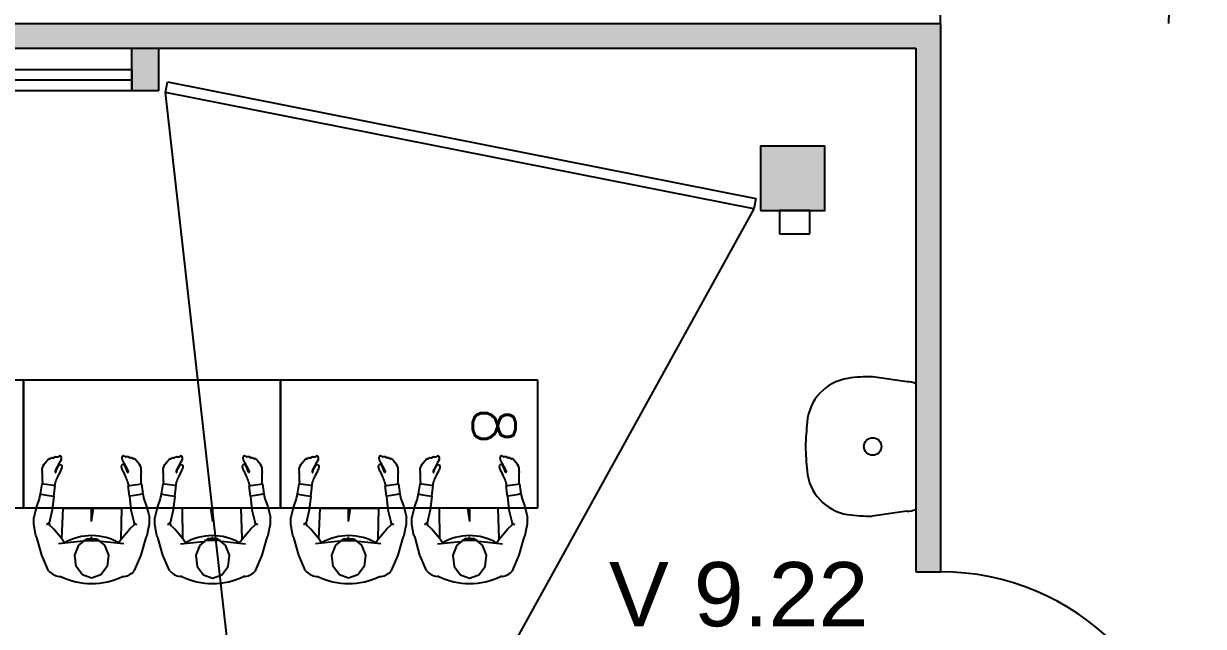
# Model space of a CAD drawing. Header units: metres. Extents: x -1 to 148, y 0 to 108.
# Drawn here: x 38.56 to 44.06, y 98.8 to 101.62 of the extents above; entities that cross this region are included whole.
import ezdxf

# ---------------------------------------------------------------- set-up
doc = ezdxf.new("R2010")
doc.units = ezdxf.units.M
doc.header["$MEASUREMENT"] = 0
doc.header["$PDSIZE"] = -2
doc.linetypes.add('ACAD_ISO03W100', pattern=[30, 12, -18])
doc.layers.get('0').update_dxf_attribs({"linetype": 'CONTINUOUS'})
doc.layers.get('DEFPOINTS').update_dxf_attribs({"linetype": 'CONTINUOUS'})
for name, color, linetype in [('AUSSENWAND_STUETZE', 7, 'CONTINUOUS'), ('AUSSENWAND_STUETZE_FILLING', 7, 'CONTINUOUS'), ('BEMASZUNG', 8, 'CONTINUOUS'), ('INNENWAND', 7, 'CONTINUOUS'), ('INNENWAND_FILLING', 7, 'CONTINUOUS'), ('MOEBEL', 6, 'CONTINUOUS'), ('RAUMSTEMPEL', 7, 'CONTINUOUS'), ('TUEREN', 4, 'CONTINUOUS'), ('ZUFAHRTEN_WEGE', 8, 'CONTINUOUS')]:
    doc.layers.add(name, color=color, linetype=linetype)
doc.styles.add('ARIAL', font='arial.ttf')
doc.styles.get("Standard").update_dxf_attribs({"font": 'romans.shx', "width": 0.7})
doc.dimstyles.new('Meter_Bem', dxfattribs={"dimtxt": 0.35, "dimasz": 0.015, "dimexe": 0, "dimexo": 0.1, "dimgap": 0.05, "dimtad": 1, "dimzin": 0, "dimdsep": 46, "dimtxsty": 'ARIAL', "dimblk1": 'mass1', "dimblk2": 'mass2', "dimsah": 1, "dimcen": 0.125, "dimse1": 1, "dimse2": 1, "dimclrd": 256, "dimclre": 1, "dimclrt": 256, "dimazin": 0, "dimtp": 102033525.0, "dimtm": 1, "dimtfac": 1, "dimtix": 1, "dimtmove": 2, "dimatfit": 3, "dimldrblk": 'mass2', "dimfxl": 1, "dimtolj": 1, "dimtzin": 0, "dimlwd": -1, "dimarcsym": 0})

# ---------------------------------------------------------------- blocks, each defined once
blk = doc.blocks.new('Tuer')
at = {"layer": 'TUEREN'}
blk.add_line((0, 0), (0, 0.82), dxfattribs=at)
blk.add_arc((0, 0), 0.82, 90, 180, dxfattribs=at)
blk = doc.blocks.new('Raumstempel')
at = {"color": 0, "linetype": 'ByBlock', "style": 'ARIAL'}
for tag, p in [('HOERSAALNUMMER', (0, 1.0286)), ('ANZAHL PLAETZE', (0, 0.5143)), ('RAUMNUMMER', (0, 0)), ('FLÄCHE', (0, -0.5143)), ('INSTITUTSNUMMER1', (0, -1.0286)), ('INSTITUTSNUMMER2', (0, -1.5429))]:
    blk.add_attdef(tag, p, '', height=0.3, dxfattribs=at)
blk = doc.blocks.new('mass1')
for p, q in [((0, 25.5), (0, -12.75)), ((-5, -5), (5, 5)), ((-5, 0), (5, 0))]:
    blk.add_line(p, q)
blk = doc.blocks.new('mass2')
for p, q in [((0, -25.5), (0, 12.75)), ((5, 5), (-5, -5)), ((5, 0), (-5, 0))]:
    blk.add_line(p, q)
blk = doc.blocks.new('*D29')
at = {"layer": 'BEMASZUNG', "transparency": 16777216}
blk.add_line((0.9549, 107.2546), (147.9128, 107.2546), dxfattribs=at)
at = {"layer": 'DEFPOINTS', "color": 0, "transparency": 16777216}
for p in [(147.9278, 107.2546), (147.9278, 78.5665), (0.9399, 71.0455)]:
    blk.add_point(p, dxfattribs=at)
at = {"layer": 'BEMASZUNG', "transparency": 16777216, "xscale": 0.015, "yscale": 0.015, "zscale": 0.015, "rotation": 180}
blk.add_blockref('mass1', (0.9399, 107.2546), dxfattribs=at)
at = {"layer": 'BEMASZUNG', "transparency": 16777216, "xscale": 0.015, "yscale": 0.015, "zscale": 0.015}
blk.add_blockref('mass2', (147.9278, 107.2546), dxfattribs=at)
at = {"layer": 'BEMASZUNG', "transparency": 16777216, "insert": (74.4339, 107.4833), "char_height": 0.35, "attachment_point": 5, "style": 'ARIAL'}
blk.add_mtext('\\A1;146.99', dxfattribs=at)

msp = doc.modelspace()

# ---------------------------------------------------------------- hatches: boundary and pattern name
at = {"layer": 'AUSSENWAND_STUETZE_FILLING'}
msp.add_hatch(color=256, dxfattribs=at).paths.add_polyline_path([(42.296, 100.7446), (42.296, 101.0446), (41.996, 101.0446), (41.996, 100.7446)])
at = {"layer": 'INNENWAND_FILLING'}
msp.add_hatch(color=256, dxfattribs=at).paths.add_polyline_path([(35.7153, 101.6169), (35.7153, 101.5019), (42.7209, 101.5019), (42.7209, 99.0564), (42.8359, 99.056), (42.8359, 101.6169)])
at = {"layer": 'MOEBEL', "ltscale": 0.2}
h = msp.add_hatch(color=256, dxfattribs=at)
h.dxf.hatch_style = 1
h.paths.add_polyline_path([(39.0604, 101.3022), (39.1854, 101.3022), (39.1854, 101.5022), (39.0604, 101.5022)])

# ---------------------------------------------------------------- linework, layer by layer
at = {"linetype": 'Continuous'}
for p, q in [((42.6801, 99.9429), (42.5186, 99.9665)), ((42.7212, 99.9348), (42.7205, 99.3472)), ((42.6794, 99.3393), (42.5178, 99.3166))]:
    msp.add_line(p, q, dxfattribs=at)
msp.add_circle((42.5196, 99.6415), 0.0409, dxfattribs=at)
for centre, radius, start, end in [((42.4383, 99.7366), 0.2255, 98.9245, 175.1604), ((42.4982, 99.3537), 0.6131, 88.0899, 98.8711), ((42.6847, 99.8579), 0.0852, 64.5821, 93.0717), ((46.2386, 99.4147), 4.0394, 175.159, 176.7761), ((46.0214, 99.8461), 3.8214, 183.0637, 184.7772), ((42.4381, 99.5465), 0.2255, 184.7541, 260.9891), ((42.4989, 99.9294), 0.6131, 260.989, 271.7703), ((42.6842, 99.4243), 0.0852, 266.7885, 295.241)]:
    msp.add_arc(centre, radius, start, end, dxfattribs=at)
at = {"layer": 'AUSSENWAND_STUETZE'}
msp.add_lwpolyline([(41.996, 100.7446), (42.296, 100.7446), (42.296, 101.0446), (41.996, 101.0446)], close=True, dxfattribs=at)
at = {"layer": 'INNENWAND'}
for p, q in [((35.7153, 101.6169), (42.8359, 101.6169)), ((42.8359, 101.6169), (42.8359, 99.056)), ((35.7153, 101.5019), (42.7209, 101.5019)), ((42.7209, 101.5019), (42.7209, 99.0564)), ((42.8359, 101.5019), (42.8377, 101.5019)), ((42.7209, 99.0564), (42.8359, 99.056))]:
    msp.add_line(p, q, dxfattribs=at)
at = {"layer": 'MOEBEL', "ltscale": 0.2}
for p, q in [((39.0604, 101.3022), (39.0604, 101.5022)), ((39.0604, 101.5022), (39.1854, 101.5022)), ((39.1854, 101.5022), (39.1854, 101.3022)), ((35.6118, 101.402), (39.0604, 101.402)), ((39.0604, 101.402), (39.0604, 101.3022)), ((39.0604, 101.3521), (35.6118, 101.3521)), ((39.0604, 101.3022), (35.6118, 101.3022)), ((39.1854, 101.3022), (39.0604, 101.3022)), ((39.2179, 101.2958), (39.2276, 101.3448)), ((39.2276, 101.3448), (41.9741, 100.7999)), ((41.9644, 100.7509), (39.2179, 101.2958)), ((41.996, 101.0446), (41.996, 100.7446)), ((42.296, 101.0446), (41.996, 101.0446)), ((42.296, 100.7446), (42.296, 101.0446)), ((41.9741, 100.7999), (41.9644, 100.7509)), ((41.996, 100.7446), (42.296, 100.7446)), ((42.0847, 100.7446), (42.0847, 100.6346)), ((42.2267, 100.7446), (42.0847, 100.7446)), ((42.2267, 100.6346), (42.2267, 100.7446)), ((42.0847, 100.6346), (42.2267, 100.6346)), ((37.3554, 99.9526), (38.5554, 99.9526)), ((38.5554, 99.9526), (38.5554, 99.3526)), ((38.5554, 99.3526), (38.5554, 99.9526)), ((38.5554, 99.9526), (39.7554, 99.9526)), ((38.5554, 99.3526), (38.5554, 99.9526)), ((38.5554, 99.9526), (39.7554, 99.9526)), ((39.7554, 99.9526), (39.7554, 99.3526)), ((39.7554, 99.3526), (39.7554, 99.9526)), ((39.7554, 99.9526), (40.9554, 99.9526)), ((39.7554, 99.3526), (39.7554, 99.9526)), ((39.7554, 99.9526), (40.9554, 99.9526)), ((39.7554, 99.9526), (39.7554, 99.3526)), ((40.9554, 99.9526), (40.9554, 99.3526)), ((40.9554, 99.9526), (40.9554, 99.3526)), ((38.5554, 99.3526), (37.3554, 99.3526)), ((39.7554, 99.3526), (38.5554, 99.3526)), ((39.7554, 99.3526), (38.5554, 99.3526)), ((40.9554, 99.3526), (39.7554, 99.3526)), ((40.9554, 99.3526), (39.7554, 99.3526))]:
    msp.add_line(p, q, dxfattribs=at)
at = {"layer": 'TUEREN', "linetype": 'ACAD_ISO03W100', "ltscale": 0.01}
msp.add_line((42.8359, 101.6169), (42.8359, 102.6826), dxfattribs=at)
at = {"layer": 'TUEREN'}
msp.add_arc((44.9661, 101.6169), 1.0657, 90, 180, dxfattribs=at)
at = {"layer": 'ZUFAHRTEN_WEGE'}
for p, q in [((39.7354, 96.7099), (39.2179, 101.2958)), ((41.9644, 100.7509), (39.7354, 96.7099)), ((38.7036, 99.5932), (38.7138, 99.5931)), ((38.715, 99.5934), (38.7222, 99.5969)), ((38.7239, 99.5972), (38.7274, 99.5966)), ((38.7295, 99.5949), (38.7311, 99.5911)), ((39.0164, 99.5949), (39.0148, 99.5911)), ((39.022, 99.5972), (39.0185, 99.5966)), ((39.0309, 99.5934), (39.0238, 99.5969)), ((39.0423, 99.5932), (39.0322, 99.5931)), ((39.2686, 99.5932), (39.2787, 99.5931)), ((39.28, 99.5934), (39.2871, 99.5969)), ((39.2888, 99.5972), (39.2923, 99.5966)), ((39.2945, 99.5949), (39.2961, 99.5911)), ((39.5814, 99.5949), (39.5798, 99.5911)), ((39.587, 99.5972), (39.5835, 99.5966)), ((39.5959, 99.5934), (39.5887, 99.5969)), ((39.6073, 99.5932), (39.5971, 99.5931)), ((39.9036, 99.5932), (39.9138, 99.5931)), ((39.915, 99.5934), (39.9222, 99.5969)), ((39.9239, 99.5972), (39.9274, 99.5966)), ((39.9295, 99.5949), (39.9311, 99.5911)), ((40.2164, 99.5949), (40.2148, 99.5911)), ((40.222, 99.5972), (40.2185, 99.5966)), ((40.2309, 99.5934), (40.2238, 99.5969)), ((40.2423, 99.5932), (40.2322, 99.5931)), ((40.4686, 99.5932), (40.4787, 99.5931)), ((40.48, 99.5934), (40.4871, 99.5969)), ((40.4888, 99.5972), (40.4923, 99.5966)), ((40.4945, 99.5949), (40.4961, 99.5911)), ((40.7814, 99.5949), (40.7798, 99.5911)), ((40.787, 99.5972), (40.7835, 99.5966)), ((40.7959, 99.5934), (40.7887, 99.5969)), ((40.8073, 99.5932), (40.7971, 99.5931)), ((38.6492, 99.5568), (38.6717, 99.5831)), ((38.6741, 99.5841), (38.6775, 99.5839)), ((38.6792, 99.5843), (38.6859, 99.5887)), ((38.6882, 99.5891), (38.6929, 99.5878)), ((38.6952, 99.5882), (38.7021, 99.5927)), ((38.7234, 99.5671), (38.7066, 99.5354)), ((38.7096, 99.5355), (38.7195, 99.5535)), ((38.7214, 99.555), (38.724, 99.5567)), ((38.7302, 99.5787), (38.7235, 99.5672)), ((38.7252, 99.5568), (38.7305, 99.5558)), ((38.7305, 99.5558), (38.7327, 99.5533)), ((38.7313, 99.5898), (38.7306, 99.5799)), ((38.7331, 99.5407), (38.7316, 99.5354)), ((38.7327, 99.5533), (38.7343, 99.5511)), ((38.7338, 99.5433), (38.7331, 99.5407)), ((38.7343, 99.5466), (38.7338, 99.5433)), ((38.7343, 99.5511), (38.7345, 99.5496)), ((38.7345, 99.5496), (38.7343, 99.5466)), ((39.0116, 99.5511), (39.0114, 99.5496)), ((39.0114, 99.5496), (39.0116, 99.5466)), ((39.0132, 99.5533), (39.0116, 99.5511)), ((39.0116, 99.5466), (39.0122, 99.5433)), ((39.0122, 99.5433), (39.0128, 99.5407)), ((39.0128, 99.5407), (39.0144, 99.5354)), ((39.0155, 99.5558), (39.0132, 99.5533)), ((39.0146, 99.5898), (39.0153, 99.5799)), ((39.0207, 99.5568), (39.0155, 99.5558)), ((39.0157, 99.5787), (39.0224, 99.5672)), ((39.0245, 99.555), (39.0219, 99.5567)), ((39.0225, 99.5671), (39.0393, 99.5354)), ((39.0363, 99.5355), (39.0264, 99.5535)), ((39.0507, 99.5882), (39.0439, 99.5927)), ((39.0577, 99.5891), (39.053, 99.5878)), ((39.0667, 99.5843), (39.06, 99.5887)), ((39.0719, 99.5841), (39.0685, 99.5839)), ((39.0968, 99.5568), (39.0742, 99.5831)), ((39.2141, 99.5568), (39.2367, 99.5831)), ((39.239, 99.5841), (39.2424, 99.5839)), ((39.2442, 99.5843), (39.2509, 99.5887)), ((39.2532, 99.5891), (39.2579, 99.5878)), ((39.2602, 99.5882), (39.267, 99.5927)), ((39.2884, 99.5671), (39.2716, 99.5354)), ((39.2746, 99.5355), (39.2845, 99.5535)), ((39.2864, 99.555), (39.289, 99.5567)), ((39.2952, 99.5787), (39.2885, 99.5672)), ((39.2902, 99.5568), (39.2954, 99.5558)), ((39.2954, 99.5558), (39.2977, 99.5533)), ((39.2963, 99.5898), (39.2956, 99.5799)), ((39.298, 99.5407), (39.2965, 99.5354)), ((39.2977, 99.5533), (39.2993, 99.5511)), ((39.2987, 99.5433), (39.298, 99.5407)), ((39.2992, 99.5466), (39.2987, 99.5433)), ((39.2995, 99.5496), (39.2992, 99.5466)), ((39.2993, 99.5511), (39.2995, 99.5496)), ((39.5766, 99.5511), (39.5764, 99.5496)), ((39.5764, 99.5496), (39.5766, 99.5466)), ((39.5781, 99.5533), (39.5766, 99.5511)), ((39.5766, 99.5466), (39.5771, 99.5433)), ((39.5771, 99.5433), (39.5778, 99.5407)), ((39.5778, 99.5407), (39.5793, 99.5354)), ((39.5804, 99.5558), (39.5781, 99.5533)), ((39.5795, 99.5898), (39.5803, 99.5799)), ((39.5857, 99.5568), (39.5804, 99.5558)), ((39.5806, 99.5787), (39.5874, 99.5672)), ((39.5895, 99.555), (39.5869, 99.5567)), ((39.5874, 99.5671), (39.6043, 99.5354)), ((39.6013, 99.5355), (39.5913, 99.5535)), ((39.6157, 99.5882), (39.6088, 99.5927)), ((39.6227, 99.5891), (39.6179, 99.5878)), ((39.6317, 99.5843), (39.625, 99.5887)), ((39.6368, 99.5841), (39.6334, 99.5839)), ((39.6617, 99.5568), (39.6392, 99.5831)), ((39.8492, 99.5568), (39.8717, 99.5831)), ((39.8741, 99.5841), (39.8775, 99.5839)), ((39.8792, 99.5843), (39.8859, 99.5887)), ((39.8882, 99.5891), (39.8929, 99.5878)), ((39.8952, 99.5882), (39.9021, 99.5927)), ((39.9234, 99.5671), (39.9066, 99.5354)), ((39.9096, 99.5355), (39.9195, 99.5535)), ((39.9214, 99.555), (39.924, 99.5567)), ((39.9302, 99.5787), (39.9235, 99.5672)), ((39.9252, 99.5568), (39.9305, 99.5558)), ((39.9305, 99.5558), (39.9327, 99.5533)), ((39.9313, 99.5898), (39.9306, 99.5799)), ((39.9331, 99.5407), (39.9316, 99.5354)), ((39.9327, 99.5533), (39.9343, 99.5511)), ((39.9338, 99.5433), (39.9331, 99.5407)), ((39.9343, 99.5466), (39.9338, 99.5433)), ((39.9343, 99.5511), (39.9345, 99.5496)), ((39.9345, 99.5496), (39.9343, 99.5466)), ((40.2116, 99.5511), (40.2114, 99.5496)), ((40.2114, 99.5496), (40.2116, 99.5466)), ((40.2132, 99.5533), (40.2116, 99.5511)), ((40.2116, 99.5466), (40.2122, 99.5433)), ((40.2122, 99.5433), (40.2128, 99.5407)), ((40.2128, 99.5407), (40.2144, 99.5354)), ((40.2155, 99.5558), (40.2132, 99.5533)), ((40.2146, 99.5898), (40.2153, 99.5799)), ((40.2207, 99.5568), (40.2155, 99.5558)), ((40.2157, 99.5787), (40.2224, 99.5672)), ((40.2245, 99.555), (40.2219, 99.5567)), ((40.2225, 99.5671), (40.2393, 99.5354)), ((40.2363, 99.5355), (40.2264, 99.5535)), ((40.2507, 99.5882), (40.2439, 99.5927)), ((40.2577, 99.5891), (40.253, 99.5878)), ((40.2667, 99.5843), (40.26, 99.5887)), ((40.2719, 99.5841), (40.2685, 99.5839)), ((40.2968, 99.5568), (40.2742, 99.5831)), ((40.4141, 99.5568), (40.4367, 99.5831)), ((40.439, 99.5841), (40.4424, 99.5839)), ((40.4442, 99.5843), (40.4509, 99.5887)), ((40.4532, 99.5891), (40.4579, 99.5878)), ((40.4602, 99.5882), (40.467, 99.5927)), ((40.4884, 99.5671), (40.4716, 99.5354)), ((40.4746, 99.5355), (40.4845, 99.5535)), ((40.4864, 99.555), (40.489, 99.5567)), ((40.4952, 99.5787), (40.4885, 99.5672)), ((40.4902, 99.5568), (40.4954, 99.5558)), ((40.4954, 99.5558), (40.4977, 99.5533)), ((40.4963, 99.5898), (40.4956, 99.5799)), ((40.498, 99.5407), (40.4965, 99.5354)), ((40.4977, 99.5533), (40.4993, 99.5511)), ((40.4987, 99.5433), (40.498, 99.5407)), ((40.4992, 99.5466), (40.4987, 99.5433)), ((40.4995, 99.5496), (40.4992, 99.5466)), ((40.4993, 99.5511), (40.4995, 99.5496)), ((40.7766, 99.5511), (40.7764, 99.5496)), ((40.7764, 99.5496), (40.7766, 99.5466)), ((40.7781, 99.5533), (40.7766, 99.5511)), ((40.7766, 99.5466), (40.7771, 99.5433)), ((40.7771, 99.5433), (40.7778, 99.5407)), ((40.7778, 99.5407), (40.7793, 99.5354)), ((40.7804, 99.5558), (40.7781, 99.5533)), ((40.7795, 99.5898), (40.7803, 99.5799)), ((40.7857, 99.5568), (40.7804, 99.5558)), ((40.7806, 99.5787), (40.7874, 99.5672)), ((40.7895, 99.555), (40.7869, 99.5567)), ((40.7874, 99.5671), (40.8043, 99.5354)), ((40.8013, 99.5355), (40.7913, 99.5535)), ((40.8157, 99.5882), (40.8088, 99.5927)), ((40.8227, 99.5891), (40.8179, 99.5878)), ((40.8317, 99.5843), (40.825, 99.5887)), ((40.8368, 99.5841), (40.8334, 99.5839)), ((40.8617, 99.5568), (40.8392, 99.5831)), ((38.7026, 99.5256), (38.7022, 99.5231)), ((38.7065, 99.5352), (38.7028, 99.5262)), ((38.7033, 99.5204), (38.7042, 99.5197)), ((38.7042, 99.5197), (38.705, 99.5202)), ((38.7062, 99.5219), (38.7094, 99.5349)), ((38.7223, 99.5161), (38.7179, 99.5088)), ((38.7275, 99.5271), (38.7223, 99.5161)), ((38.7301, 99.5322), (38.7275, 99.5271)), ((38.7316, 99.5354), (38.7301, 99.5322)), ((39.0144, 99.5354), (39.0158, 99.5322)), ((39.0158, 99.5322), (39.0184, 99.5271)), ((39.0184, 99.5271), (39.0237, 99.5161)), ((39.0237, 99.5161), (39.028, 99.5088)), ((39.0398, 99.5219), (39.0365, 99.5349)), ((39.0394, 99.5352), (39.0431, 99.5262)), ((39.0417, 99.5197), (39.041, 99.5202)), ((39.0426, 99.5204), (39.0417, 99.5197)), ((39.0433, 99.5256), (39.0437, 99.5231)), ((39.2676, 99.5256), (39.2672, 99.5231)), ((39.2715, 99.5352), (39.2678, 99.5262)), ((39.2683, 99.5204), (39.2691, 99.5197)), ((39.2691, 99.5197), (39.2699, 99.5202)), ((39.2711, 99.5219), (39.2744, 99.5349)), ((39.2872, 99.5161), (39.2829, 99.5088)), ((39.2925, 99.5271), (39.2872, 99.5161)), ((39.2951, 99.5322), (39.2925, 99.5271)), ((39.2965, 99.5354), (39.2951, 99.5322)), ((39.5793, 99.5354), (39.5808, 99.5322)), ((39.5808, 99.5322), (39.5833, 99.5271)), ((39.5833, 99.5271), (39.5886, 99.5161)), ((39.5886, 99.5161), (39.593, 99.5088)), ((39.6047, 99.5219), (39.6015, 99.5349)), ((39.6044, 99.5352), (39.6081, 99.5262)), ((39.6067, 99.5197), (39.6059, 99.5202)), ((39.6076, 99.5204), (39.6067, 99.5197)), ((39.6083, 99.5256), (39.6087, 99.5231)), ((39.9026, 99.5256), (39.9022, 99.5231)), ((39.9065, 99.5352), (39.9028, 99.5262)), ((39.9033, 99.5204), (39.9042, 99.5197)), ((39.9042, 99.5197), (39.905, 99.5202)), ((39.9062, 99.5219), (39.9094, 99.5349)), ((39.9223, 99.5161), (39.9179, 99.5088)), ((39.9275, 99.5271), (39.9223, 99.5161)), ((39.9301, 99.5322), (39.9275, 99.5271)), ((39.9316, 99.5354), (39.9301, 99.5322)), ((40.2144, 99.5354), (40.2158, 99.5322)), ((40.2158, 99.5322), (40.2184, 99.5271)), ((40.2184, 99.5271), (40.2237, 99.5161)), ((40.2237, 99.5161), (40.228, 99.5088)), ((40.2398, 99.5219), (40.2365, 99.5349)), ((40.2394, 99.5352), (40.2431, 99.5262)), ((40.2417, 99.5197), (40.241, 99.5202)), ((40.2426, 99.5204), (40.2417, 99.5197)), ((40.2433, 99.5256), (40.2437, 99.5231)), ((40.4676, 99.5256), (40.4672, 99.5231)), ((40.4715, 99.5352), (40.4678, 99.5262)), ((40.4683, 99.5204), (40.4691, 99.5197)), ((40.4691, 99.5197), (40.4699, 99.5202)), ((40.4711, 99.5219), (40.4744, 99.5349)), ((40.4872, 99.5161), (40.4829, 99.5088)), ((40.4925, 99.5271), (40.4872, 99.5161)), ((40.4951, 99.5322), (40.4925, 99.5271)), ((40.4965, 99.5354), (40.4951, 99.5322)), ((40.7793, 99.5354), (40.7808, 99.5322)), ((40.7808, 99.5322), (40.7833, 99.5271)), ((40.7833, 99.5271), (40.7886, 99.5161)), ((40.7886, 99.5161), (40.793, 99.5088)), ((40.8047, 99.5219), (40.8015, 99.5349)), ((40.8044, 99.5352), (40.8081, 99.5262)), ((40.8067, 99.5197), (40.8059, 99.5202)), ((40.8076, 99.5204), (40.8067, 99.5197)), ((40.8083, 99.5256), (40.8087, 99.5231)), ((38.6408, 99.4673), (38.6332, 99.4202)), ((38.6474, 99.4662), (38.6408, 99.4673)), ((38.643, 99.4772), (38.6426, 99.467)), ((38.643, 99.4772), (38.6426, 99.467)), ((38.6605, 99.4644), (38.6474, 99.4662)), ((38.6722, 99.4626), (38.6605, 99.4644)), ((38.6945, 99.4588), (38.6722, 99.4626)), ((38.7025, 99.4575), (38.6945, 99.4588)), ((38.6959, 99.4093), (38.7025, 99.4575)), ((39.0435, 99.4575), (39.0515, 99.4588)), ((39.05, 99.4093), (39.0435, 99.4575)), ((39.0515, 99.4588), (39.0737, 99.4626)), ((39.0737, 99.4626), (39.0854, 99.4644)), ((39.0854, 99.4644), (39.0985, 99.4662)), ((39.0985, 99.4662), (39.1052, 99.4673)), ((39.1029, 99.4772), (39.1033, 99.467)), ((39.1029, 99.4772), (39.1033, 99.467)), ((39.1052, 99.4673), (39.1127, 99.4202)), ((39.2057, 99.4673), (39.1982, 99.4202)), ((39.2124, 99.4662), (39.2057, 99.4673)), ((39.208, 99.4772), (39.2075, 99.467)), ((39.208, 99.4772), (39.2075, 99.467)), ((39.2254, 99.4644), (39.2124, 99.4662)), ((39.2371, 99.4626), (39.2254, 99.4644)), ((39.2594, 99.4588), (39.2371, 99.4626)), ((39.2674, 99.4575), (39.2594, 99.4588)), ((39.2609, 99.4093), (39.2674, 99.4575)), ((39.6084, 99.4575), (39.6164, 99.4588)), ((39.6149, 99.4093), (39.6084, 99.4575)), ((39.6164, 99.4588), (39.6387, 99.4626)), ((39.6387, 99.4626), (39.6504, 99.4644)), ((39.6504, 99.4644), (39.6635, 99.4662)), ((39.6635, 99.4662), (39.6701, 99.4673)), ((39.6679, 99.4772), (39.6683, 99.467)), ((39.6679, 99.4772), (39.6683, 99.467)), ((39.6701, 99.4673), (39.6776, 99.4202)), ((39.8408, 99.4673), (39.8332, 99.4202)), ((39.8474, 99.4662), (39.8408, 99.4673)), ((39.843, 99.4772), (39.8426, 99.467)), ((39.843, 99.4772), (39.8426, 99.467)), ((39.8605, 99.4644), (39.8474, 99.4662)), ((39.8722, 99.4626), (39.8605, 99.4644)), ((39.8945, 99.4588), (39.8722, 99.4626)), ((39.9025, 99.4575), (39.8945, 99.4588)), ((39.8959, 99.4093), (39.9025, 99.4575)), ((40.2435, 99.4575), (40.2515, 99.4588)), ((40.25, 99.4093), (40.2435, 99.4575)), ((40.2515, 99.4588), (40.2737, 99.4626)), ((40.2737, 99.4626), (40.2854, 99.4644)), ((40.2854, 99.4644), (40.2985, 99.4662)), ((40.2985, 99.4662), (40.3052, 99.4673)), ((40.3029, 99.4772), (40.3033, 99.467)), ((40.3029, 99.4772), (40.3033, 99.467)), ((40.3052, 99.4673), (40.3127, 99.4202)), ((40.4057, 99.4673), (40.3982, 99.4202)), ((40.4124, 99.4662), (40.4057, 99.4673)), ((40.408, 99.4772), (40.4075, 99.467)), ((40.408, 99.4772), (40.4075, 99.467)), ((40.4254, 99.4644), (40.4124, 99.4662)), ((40.4371, 99.4626), (40.4254, 99.4644)), ((40.4594, 99.4588), (40.4371, 99.4626)), ((40.4674, 99.4575), (40.4594, 99.4588)), ((40.4609, 99.4093), (40.4674, 99.4575)), ((40.8084, 99.4575), (40.8164, 99.4588)), ((40.8149, 99.4093), (40.8084, 99.4575)), ((40.8164, 99.4588), (40.8387, 99.4626)), ((40.8387, 99.4626), (40.8504, 99.4644)), ((40.8504, 99.4644), (40.8635, 99.4662)), ((40.8635, 99.4662), (40.8701, 99.4673)), ((40.8679, 99.4772), (40.8683, 99.467)), ((40.8679, 99.4772), (40.8683, 99.467)), ((40.8701, 99.4673), (40.8776, 99.4202)), ((38.6284, 99.3977), (38.6159, 99.3613)), ((38.6332, 99.4202), (38.6284, 99.3977)), ((38.6336, 99.4217), (38.6332, 99.4202)), ((38.6332, 99.4202), (38.6454, 99.4175)), ((38.6454, 99.4175), (38.6728, 99.4132)), ((38.6728, 99.4132), (38.6959, 99.4093)), ((38.6959, 99.4093), (38.6893, 99.3454)), ((39.0731, 99.4132), (39.05, 99.4093)), ((39.05, 99.4093), (39.0566, 99.3454)), ((39.1005, 99.4175), (39.0731, 99.4132)), ((39.1127, 99.4202), (39.1005, 99.4175)), ((39.1123, 99.4217), (39.1127, 99.4202)), ((39.1127, 99.4202), (39.1175, 99.3977)), ((39.1175, 99.3977), (39.13, 99.3613)), ((39.1934, 99.3977), (39.1808, 99.3613)), ((39.1982, 99.4202), (39.1934, 99.3977)), ((39.1986, 99.4217), (39.1982, 99.4202)), ((39.1982, 99.4202), (39.2103, 99.4175)), ((39.2103, 99.4175), (39.2377, 99.4132)), ((39.2377, 99.4132), (39.2609, 99.4093)), ((39.2609, 99.4093), (39.2542, 99.3454)), ((39.6381, 99.4132), (39.6149, 99.4093)), ((39.6149, 99.4093), (39.6216, 99.3454)), ((39.6655, 99.4175), (39.6381, 99.4132)), ((39.6776, 99.4202), (39.6655, 99.4175)), ((39.6773, 99.4217), (39.6776, 99.4202)), ((39.6776, 99.4202), (39.6825, 99.3977)), ((39.6825, 99.3977), (39.695, 99.3613)), ((39.8284, 99.3977), (39.8159, 99.3613)), ((39.8332, 99.4202), (39.8284, 99.3977)), ((39.8336, 99.4217), (39.8332, 99.4202)), ((39.8332, 99.4202), (39.8454, 99.4175)), ((39.8454, 99.4175), (39.8728, 99.4132)), ((39.8728, 99.4132), (39.8959, 99.4093)), ((39.8959, 99.4093), (39.8893, 99.3454)), ((40.2731, 99.4132), (40.25, 99.4093)), ((40.25, 99.4093), (40.2566, 99.3454)), ((40.3005, 99.4175), (40.2731, 99.4132)), ((40.3127, 99.4202), (40.3005, 99.4175)), ((40.3123, 99.4217), (40.3127, 99.4202)), ((40.3127, 99.4202), (40.3175, 99.3977)), ((40.3175, 99.3977), (40.33, 99.3613)), ((40.3934, 99.3977), (40.3808, 99.3613)), ((40.3982, 99.4202), (40.3934, 99.3977)), ((40.3986, 99.4217), (40.3982, 99.4202)), ((40.3982, 99.4202), (40.4103, 99.4175)), ((40.4103, 99.4175), (40.4377, 99.4132)), ((40.4377, 99.4132), (40.4609, 99.4093)), ((40.4609, 99.4093), (40.4542, 99.3454)), ((40.8381, 99.4132), (40.8149, 99.4093)), ((40.8149, 99.4093), (40.8216, 99.3454)), ((40.8655, 99.4175), (40.8381, 99.4132)), ((40.8776, 99.4202), (40.8655, 99.4175)), ((40.8773, 99.4217), (40.8776, 99.4202)), ((40.8776, 99.4202), (40.8825, 99.3977)), ((40.8825, 99.3977), (40.895, 99.3613)), ((38.6075, 99.3281), (38.6033, 99.3093)), ((38.6159, 99.3613), (38.6075, 99.3281)), ((38.6893, 99.3454), (38.6745, 99.2836)), ((38.7346, 99.2108), (38.7396, 99.3526)), ((38.7396, 99.3526), (39.0138, 99.3526)), ((38.8726, 99.2907), (38.872, 99.3526)), ((38.8721, 99.2907), (38.8813, 99.3526)), ((39.0113, 99.2108), (39.0138, 99.3526)), ((39.0543, 99.3561), (39.0542, 99.3549)), ((39.0544, 99.3572), (39.0543, 99.3561)), ((39.0545, 99.3584), (39.0544, 99.3572)), ((39.0548, 99.3595), (39.0545, 99.3584)), ((39.0551, 99.3606), (39.0548, 99.3595)), ((39.0566, 99.3454), (39.0714, 99.2836)), ((39.13, 99.3613), (39.1385, 99.3281)), ((39.1385, 99.3281), (39.1426, 99.3093)), ((39.1724, 99.3281), (39.1683, 99.3093)), ((39.1808, 99.3613), (39.1724, 99.3281)), ((39.2542, 99.3454), (39.2395, 99.2836)), ((39.2558, 99.3606), (39.2561, 99.3595)), ((39.2561, 99.3595), (39.2564, 99.3584)), ((39.2564, 99.3584), (39.2565, 99.3572)), ((39.2565, 99.3572), (39.2566, 99.3561)), ((39.2566, 99.3561), (39.2567, 99.3549)), ((39.2996, 99.2108), (39.2971, 99.3526)), ((39.5713, 99.3526), (39.2971, 99.3526)), ((39.4388, 99.2907), (39.4296, 99.3526)), ((39.4383, 99.2907), (39.4389, 99.3526)), ((39.5763, 99.2108), (39.5713, 99.3526)), ((39.6216, 99.3454), (39.6364, 99.2836)), ((39.695, 99.3613), (39.7034, 99.3281)), ((39.7034, 99.3281), (39.7076, 99.3093)), ((39.8075, 99.3281), (39.8033, 99.3093)), ((39.8159, 99.3613), (39.8075, 99.3281)), ((39.8893, 99.3454), (39.8745, 99.2836)), ((39.9346, 99.2108), (39.9396, 99.3526)), ((39.9396, 99.3526), (40.2138, 99.3526)), ((40.0726, 99.2907), (40.072, 99.3526)), ((40.0721, 99.2907), (40.0813, 99.3526)), ((40.2113, 99.2108), (40.2138, 99.3526)), ((40.2543, 99.3561), (40.2542, 99.3549)), ((40.2544, 99.3572), (40.2543, 99.3561)), ((40.2545, 99.3584), (40.2544, 99.3572)), ((40.2548, 99.3595), (40.2545, 99.3584)), ((40.2551, 99.3606), (40.2548, 99.3595)), ((40.2566, 99.3454), (40.2714, 99.2836)), ((40.33, 99.3613), (40.3385, 99.3281)), ((40.3385, 99.3281), (40.3426, 99.3093)), ((40.3724, 99.3281), (40.3683, 99.3093)), ((40.3808, 99.3613), (40.3724, 99.3281)), ((40.4542, 99.3454), (40.4395, 99.2836)), ((40.4558, 99.3606), (40.4561, 99.3595)), ((40.4561, 99.3595), (40.4564, 99.3584)), ((40.4564, 99.3584), (40.4565, 99.3572)), ((40.4565, 99.3572), (40.4566, 99.3561)), ((40.4566, 99.3561), (40.4567, 99.3549)), ((40.4996, 99.2108), (40.4971, 99.3526)), ((40.7713, 99.3526), (40.4971, 99.3526)), ((40.6388, 99.2907), (40.6296, 99.3526)), ((40.6383, 99.2907), (40.6389, 99.3526)), ((40.7763, 99.2108), (40.7713, 99.3526)), ((40.8216, 99.3454), (40.8364, 99.2836)), ((40.895, 99.3613), (40.9034, 99.3281)), ((40.9034, 99.3281), (40.9076, 99.3093)), ((38.6033, 99.2803), (38.6033, 99.3093)), ((38.6083, 99.2512), (38.6033, 99.2803)), ((38.6965, 99.2548), (38.673, 99.2766)), ((38.6745, 99.2836), (38.6765, 99.2734)), ((39.0494, 99.2548), (39.0729, 99.2766)), ((39.0714, 99.2836), (39.0694, 99.2734)), ((39.1376, 99.2512), (39.1426, 99.2803)), ((39.1426, 99.2803), (39.1426, 99.3093)), ((39.1682, 99.2803), (39.1683, 99.3093)), ((39.1733, 99.2512), (39.1682, 99.2803)), ((39.2615, 99.2548), (39.238, 99.2766)), ((39.2395, 99.2836), (39.2415, 99.2734)), ((39.6143, 99.2548), (39.6379, 99.2766)), ((39.6364, 99.2836), (39.6344, 99.2734)), ((39.7025, 99.2512), (39.7076, 99.2803)), ((39.7076, 99.2803), (39.7076, 99.3093)), ((39.8033, 99.2803), (39.8033, 99.3093)), ((39.8083, 99.2512), (39.8033, 99.2803)), ((39.8965, 99.2548), (39.873, 99.2766)), ((39.8745, 99.2836), (39.8765, 99.2734)), ((40.2494, 99.2548), (40.2729, 99.2766)), ((40.2714, 99.2836), (40.2694, 99.2734)), ((40.3376, 99.2512), (40.3426, 99.2803)), ((40.3426, 99.2803), (40.3426, 99.3093)), ((40.3682, 99.2803), (40.3683, 99.3093)), ((40.3733, 99.2512), (40.3682, 99.2803)), ((40.4615, 99.2548), (40.438, 99.2766)), ((40.4395, 99.2836), (40.4415, 99.2734)), ((40.8143, 99.2548), (40.8379, 99.2766)), ((40.8364, 99.2836), (40.8344, 99.2734)), ((40.9025, 99.2512), (40.9076, 99.2803)), ((40.9076, 99.2803), (40.9076, 99.3093)), ((38.613, 99.2257), (38.6083, 99.2512)), ((38.6179, 99.2157), (38.613, 99.2257)), ((38.6412, 99.1334), (38.6179, 99.2157)), ((38.7335, 99.2108), (38.6965, 99.2548)), ((38.813, 99.1812), (38.8506, 99.2097)), ((38.8506, 99.2097), (38.8953, 99.2097)), ((38.873, 99.2026), (38.873, 99.2187)), ((38.8953, 99.2097), (38.9329, 99.1812)), ((39.0124, 99.2108), (39.0494, 99.2548)), ((39.1048, 99.1334), (39.128, 99.2157)), ((39.128, 99.2157), (39.1329, 99.2257)), ((39.1329, 99.2257), (39.1376, 99.2512)), ((39.178, 99.2257), (39.1733, 99.2512)), ((39.1829, 99.2157), (39.178, 99.2257)), ((39.2061, 99.1334), (39.1829, 99.2157)), ((39.2984, 99.2108), (39.2615, 99.2548)), ((39.4156, 99.2097), (39.378, 99.1812)), ((39.4603, 99.2097), (39.4156, 99.2097)), ((39.4379, 99.2026), (39.4379, 99.2187)), ((39.4979, 99.1812), (39.4603, 99.2097)), ((39.5774, 99.2108), (39.6143, 99.2548)), ((39.6697, 99.1334), (39.693, 99.2157)), ((39.693, 99.2157), (39.6979, 99.2257)), ((39.6979, 99.2257), (39.7025, 99.2512)), ((39.813, 99.2257), (39.8083, 99.2512)), ((39.8179, 99.2157), (39.813, 99.2257)), ((39.8412, 99.1334), (39.8179, 99.2157)), ((39.9335, 99.2108), (39.8965, 99.2548)), ((40.013, 99.1812), (40.0506, 99.2097)), ((40.0506, 99.2097), (40.0953, 99.2097)), ((40.073, 99.2026), (40.073, 99.2187)), ((40.0953, 99.2097), (40.1329, 99.1812)), ((40.2124, 99.2108), (40.2494, 99.2548)), ((40.3048, 99.1334), (40.328, 99.2157)), ((40.328, 99.2157), (40.3329, 99.2257)), ((40.3329, 99.2257), (40.3376, 99.2512)), ((40.378, 99.2257), (40.3733, 99.2512)), ((40.3829, 99.2157), (40.378, 99.2257)), ((40.4061, 99.1334), (40.3829, 99.2157)), ((40.4984, 99.2108), (40.4615, 99.2548)), ((40.6156, 99.2097), (40.578, 99.1812)), ((40.6603, 99.2097), (40.6156, 99.2097)), ((40.6379, 99.2026), (40.6379, 99.2187)), ((40.6979, 99.1812), (40.6603, 99.2097)), ((40.7774, 99.2108), (40.8143, 99.2548)), ((40.8697, 99.1334), (40.893, 99.2157)), ((40.893, 99.2157), (40.8979, 99.2257)), ((40.8979, 99.2257), (40.9025, 99.2512)), ((38.8319, 99.1991), (38.7191, 99.1875)), ((38.7945, 99.1333), (38.813, 99.1812)), ((38.8359, 99.2026), (38.9101, 99.2026)), ((39.0231, 99.1875), (38.9159, 99.1982)), ((38.9329, 99.1812), (38.9515, 99.1333)), ((39.2878, 99.1875), (39.395, 99.1982)), ((39.378, 99.1812), (39.3594, 99.1333)), ((39.475, 99.2026), (39.4008, 99.2026)), ((39.479, 99.1991), (39.5918, 99.1875)), ((39.5164, 99.1333), (39.4979, 99.1812)), ((40.0319, 99.1991), (39.9191, 99.1875)), ((39.9945, 99.1333), (40.013, 99.1812)), ((40.0359, 99.2026), (40.1101, 99.2026)), ((40.2231, 99.1875), (40.1159, 99.1982)), ((40.1329, 99.1812), (40.1515, 99.1333)), ((40.4878, 99.1875), (40.595, 99.1982)), ((40.578, 99.1812), (40.5594, 99.1333)), ((40.675, 99.2026), (40.6008, 99.2026)), ((40.679, 99.1991), (40.7918, 99.1875)), ((40.7164, 99.1333), (40.6979, 99.1812)), ((38.6722, 99.0602), (38.6412, 99.1334)), ((38.8008, 99.0812), (38.7945, 99.1333)), ((38.9515, 99.1333), (38.9451, 99.0812)), ((39.0738, 99.0622), (39.1048, 99.1334)), ((39.2371, 99.0622), (39.2061, 99.1334)), ((39.3594, 99.1333), (39.3658, 99.0812)), ((39.5101, 99.0812), (39.5164, 99.1333)), ((39.6387, 99.0602), (39.6697, 99.1334)), ((39.8722, 99.0602), (39.8412, 99.1334)), ((40.0008, 99.0812), (39.9945, 99.1333)), ((40.1515, 99.1333), (40.1451, 99.0812)), ((40.2738, 99.0622), (40.3048, 99.1334)), ((40.4371, 99.0622), (40.4061, 99.1334)), ((40.5594, 99.1333), (40.5658, 99.0812)), ((40.7101, 99.0812), (40.7164, 99.1333)), ((40.8387, 99.0602), (40.8697, 99.1334)), ((38.8301, 99.0414), (38.8008, 99.0812)), ((38.9451, 99.0812), (38.9158, 99.0414)), ((39.3658, 99.0812), (39.395, 99.0414)), ((39.4808, 99.0414), (39.5101, 99.0812)), ((40.0301, 99.0414), (40.0008, 99.0812)), ((40.1451, 99.0812), (40.1158, 99.0414)), ((40.5658, 99.0812), (40.595, 99.0414)), ((40.6808, 99.0414), (40.7101, 99.0812)), ((38.721, 99.0346), (38.729, 99.0346)), ((38.873, 99.0265), (38.8301, 99.0414)), ((38.9158, 99.0414), (38.873, 99.0265)), ((39.0169, 99.0346), (39.025, 99.0346)), ((39.2939, 99.0346), (39.2859, 99.0346)), ((39.395, 99.0414), (39.4379, 99.0265)), ((39.4379, 99.0265), (39.4808, 99.0414)), ((39.5899, 99.0346), (39.5819, 99.0346)), ((39.921, 99.0346), (39.929, 99.0346)), ((40.073, 99.0265), (40.0301, 99.0414)), ((40.1158, 99.0414), (40.073, 99.0265)), ((40.2169, 99.0346), (40.225, 99.0346)), ((40.4939, 99.0346), (40.4859, 99.0346)), ((40.595, 99.0414), (40.6379, 99.0265)), ((40.6379, 99.0265), (40.6808, 99.0414)), ((40.7899, 99.0346), (40.7819, 99.0346))]:
    msp.add_line(p, q, dxfattribs=at)
for centre, radius, start, end in [((38.7036, 99.5903), 0.00283, 89.9348, 123.2747), ((38.7138, 99.596), 0.00283, 269.9348, 295.913), ((38.7234, 99.5944), 0.00283, 80.3241, 115.913), ((38.7269, 99.5938), 0.00283, 23.0843, 80.3241), ((39.019, 99.5938), 0.00283, 99.6759, 156.9157), ((39.0225, 99.5944), 0.00283, 64.087, 99.6759), ((39.0322, 99.596), 0.00283, 244.087, 270.0652), ((39.0423, 99.5903), 0.00283, 56.7253, 90.0652), ((39.2686, 99.5903), 0.00283, 89.9348, 123.2747), ((39.2787, 99.596), 0.00283, 269.9348, 295.913), ((39.2884, 99.5944), 0.00283, 80.3241, 115.913), ((39.2919, 99.5938), 0.00283, 23.0843, 80.3241), ((39.584, 99.5938), 0.00283, 99.6759, 156.9157), ((39.5875, 99.5944), 0.00283, 64.087, 99.6759), ((39.5971, 99.596), 0.00283, 244.087, 270.0652), ((39.6073, 99.5903), 0.00283, 56.7253, 90.0652), ((39.9036, 99.5903), 0.00283, 89.9348, 123.2747), ((39.9138, 99.596), 0.00283, 269.9348, 295.913), ((39.9234, 99.5944), 0.00283, 80.3241, 115.913), ((39.9269, 99.5938), 0.00283, 23.0843, 80.3241), ((40.219, 99.5938), 0.00283, 99.6759, 156.9157), ((40.2225, 99.5944), 0.00283, 64.087, 99.6759), ((40.2322, 99.596), 0.00283, 244.087, 270.0652), ((40.2423, 99.5903), 0.00283, 56.7253, 90.0652), ((40.4686, 99.5903), 0.00283, 89.9348, 123.2747), ((40.4787, 99.596), 0.00283, 269.9348, 295.913), ((40.4884, 99.5944), 0.00283, 80.3241, 115.913), ((40.4919, 99.5938), 0.00283, 23.0843, 80.3241), ((40.784, 99.5938), 0.00283, 99.6759, 156.9157), ((40.7875, 99.5944), 0.00283, 64.087, 99.6759), ((40.7971, 99.596), 0.00283, 244.087, 270.0652), ((40.8073, 99.5903), 0.00283, 56.7253, 90.0652), ((38.6825, 99.5321), 0.0415, 143.4501, 189.999), ((38.6739, 99.5813), 0.00283, 85.8661, 139.4353), ((38.6777, 99.5867), 0.00283, 265.8661, 303.2828), ((38.6875, 99.5863), 0.00283, 75.0965, 123.2828), ((38.6937, 99.5906), 0.00283, 255.0965, 303.2747), ((38.7221, 99.5523), 0.00283, 104.0424, 153.5306), ((38.7259, 99.5657), 0.00283, 149.5422, 152.0077), ((38.7247, 99.554), 0.00283, 79.4744, 104.0424), ((38.7278, 99.5801), 0.00283, 329.5422, 355.8427), ((38.7285, 99.59), 0.00283, 355.8427, 23.0843), ((39.0174, 99.59), 0.00283, 156.9157, 184.1573), ((39.0181, 99.5801), 0.00283, 184.1573, 210.4578), ((39.0212, 99.554), 0.00283, 75.9576, 100.5256), ((39.02, 99.5657), 0.00283, 27.9923, 30.4578), ((39.0238, 99.5523), 0.00283, 26.4694, 75.9576), ((39.0523, 99.5906), 0.00283, 236.7253, 284.9035), ((39.0585, 99.5863), 0.00283, 56.7172, 104.9035), ((39.0683, 99.5867), 0.00283, 236.7172, 274.1339), ((39.0721, 99.5813), 0.00283, 40.5647, 94.1339), ((39.0635, 99.5321), 0.0415, 350.001, 36.5499), ((39.2474, 99.5321), 0.0415, 143.4501, 189.999), ((39.2388, 99.5813), 0.00283, 85.8661, 139.4353), ((39.2426, 99.5867), 0.00283, 265.8661, 303.2828), ((39.2524, 99.5863), 0.00283, 75.0965, 123.2828), ((39.2586, 99.5906), 0.00283, 255.0965, 303.2747), ((39.287, 99.5523), 0.00283, 104.0424, 153.5306), ((39.2909, 99.5657), 0.00283, 149.5422, 152.0077), ((39.2897, 99.554), 0.00283, 79.4744, 104.0424), ((39.2928, 99.5801), 0.00283, 329.5422, 355.8427), ((39.2935, 99.59), 0.00283, 355.8427, 23.0843), ((39.5824, 99.59), 0.00283, 156.9157, 184.1573), ((39.5831, 99.5801), 0.00283, 184.1573, 210.4578), ((39.5862, 99.554), 0.00283, 75.9576, 100.5256), ((39.5849, 99.5657), 0.00283, 27.9923, 30.4578), ((39.5888, 99.5523), 0.00283, 26.4694, 75.9576), ((39.6172, 99.5906), 0.00283, 236.7253, 284.9035), ((39.6234, 99.5863), 0.00283, 56.7172, 104.9035), ((39.6332, 99.5867), 0.00283, 236.7172, 274.1339), ((39.637, 99.5813), 0.00283, 40.5647, 94.1339), ((39.6284, 99.5321), 0.0415, 350.001, 36.5499), ((39.8825, 99.5321), 0.0415, 143.4501, 189.999), ((39.8739, 99.5813), 0.00283, 85.8661, 139.4353), ((39.8777, 99.5867), 0.00283, 265.8661, 303.2828), ((39.8875, 99.5863), 0.00283, 75.0965, 123.2828), ((39.8937, 99.5906), 0.00283, 255.0965, 303.2747), ((39.9221, 99.5523), 0.00283, 104.0424, 153.5306), ((39.9259, 99.5657), 0.00283, 149.5422, 152.0077), ((39.9247, 99.554), 0.00283, 79.4744, 104.0424), ((39.9278, 99.5801), 0.00283, 329.5422, 355.8427), ((39.9285, 99.59), 0.00283, 355.8427, 23.0843), ((40.2174, 99.59), 0.00283, 156.9157, 184.1573), ((40.2181, 99.5801), 0.00283, 184.1573, 210.4578), ((40.2212, 99.554), 0.00283, 75.9576, 100.5256), ((40.22, 99.5657), 0.00283, 27.9923, 30.4578), ((40.2238, 99.5523), 0.00283, 26.4694, 75.9576), ((40.2523, 99.5906), 0.00283, 236.7253, 284.9035), ((40.2585, 99.5863), 0.00283, 56.7172, 104.9035), ((40.2683, 99.5867), 0.00283, 236.7172, 274.1339), ((40.2721, 99.5813), 0.00283, 40.5647, 94.1339), ((40.2635, 99.5321), 0.0415, 350.001, 36.5499), ((40.4474, 99.5321), 0.0415, 143.4501, 189.999), ((40.4388, 99.5813), 0.00283, 85.8661, 139.4353), ((40.4426, 99.5867), 0.00283, 265.8661, 303.2828), ((40.4524, 99.5863), 0.00283, 75.0965, 123.2828), ((40.4586, 99.5906), 0.00283, 255.0965, 303.2747), ((40.487, 99.5523), 0.00283, 104.0424, 153.5306), ((40.4909, 99.5657), 0.00283, 149.5422, 152.0077), ((40.4897, 99.554), 0.00283, 79.4744, 104.0424), ((40.4928, 99.5801), 0.00283, 329.5422, 355.8427), ((40.4935, 99.59), 0.00283, 355.8427, 23.0843), ((40.7824, 99.59), 0.00283, 156.9157, 184.1573), ((40.7831, 99.5801), 0.00283, 184.1573, 210.4578), ((40.7862, 99.554), 0.00283, 75.9576, 100.5256), ((40.7849, 99.5657), 0.00283, 27.9923, 30.4578), ((40.7888, 99.5523), 0.00283, 26.4694, 75.9576), ((40.8172, 99.5906), 0.00283, 236.7253, 284.9035), ((40.8234, 99.5863), 0.00283, 56.7172, 104.9035), ((40.8332, 99.5867), 0.00283, 236.7172, 274.1339), ((40.837, 99.5813), 0.00283, 40.5647, 94.1339), ((40.8284, 99.5321), 0.0415, 350.001, 36.5499), ((38.4351, 99.4952), 0.2087, 355.0731, 8.1902), ((38.8888, 99.4175), 0.1937, 151.885, 167.9411), ((38.705, 99.5226), 0.00283, 170.6085, 233.1266), ((38.7054, 99.5251), 0.00283, 157.5874, 170.6085), ((38.7034, 99.5226), 0.00283, 303.2828, 345.9337), ((38.7091, 99.5341), 0.00283, 152.0077, 157.5874), ((38.7122, 99.5342), 0.00283, 153.5306, 165.9337), ((38.8571, 99.4175), 0.1937, 12.0589, 28.115), ((39.0338, 99.5342), 0.00283, 14.0663, 26.4694), ((39.0368, 99.5341), 0.00283, 22.4126, 27.9923), ((39.0425, 99.5226), 0.00283, 194.0663, 236.7172), ((39.0409, 99.5226), 0.00283, 306.8734, 9.3915), ((39.0405, 99.5251), 0.00283, 9.3915, 22.4126), ((39.3109, 99.4952), 0.2087, 171.8098, 184.9269), ((39, 99.4952), 0.2087, 355.0731, 8.1902), ((39.4537, 99.4175), 0.1937, 151.885, 167.9411), ((39.27, 99.5226), 0.00283, 170.6085, 233.1266), ((39.2704, 99.5251), 0.00283, 157.5874, 170.6085), ((39.2684, 99.5226), 0.00283, 303.2828, 345.9337), ((39.2741, 99.5341), 0.00283, 152.0077, 157.5874), ((39.2771, 99.5342), 0.00283, 153.5306, 165.9337), ((39.4221, 99.4175), 0.1937, 12.0589, 28.115), ((39.5987, 99.5342), 0.00283, 14.0663, 26.4694), ((39.6018, 99.5341), 0.00283, 22.4126, 27.9923), ((39.6075, 99.5226), 0.00283, 194.0663, 236.7172), ((39.6059, 99.5226), 0.00283, 306.8734, 9.3915), ((39.6055, 99.5251), 0.00283, 9.3915, 22.4126), ((39.8758, 99.4952), 0.2087, 171.8098, 184.9269), ((39.6351, 99.4952), 0.2087, 355.0731, 8.1902), ((40.0888, 99.4175), 0.1937, 151.885, 167.9411), ((39.905, 99.5226), 0.00283, 170.6085, 233.1266), ((39.9054, 99.5251), 0.00283, 157.5874, 170.6085), ((39.9034, 99.5226), 0.00283, 303.2828, 345.9337), ((39.9091, 99.5341), 0.00283, 152.0077, 157.5874), ((39.9122, 99.5342), 0.00283, 153.5306, 165.9337), ((40.0571, 99.4175), 0.1937, 12.0589, 28.115), ((40.2338, 99.5342), 0.00283, 14.0663, 26.4694), ((40.2368, 99.5341), 0.00283, 22.4126, 27.9923), ((40.2425, 99.5226), 0.00283, 194.0663, 236.7172), ((40.2409, 99.5226), 0.00283, 306.8734, 9.3915), ((40.2405, 99.5251), 0.00283, 9.3915, 22.4126), ((40.5109, 99.4952), 0.2087, 171.8098, 184.9269), ((40.2, 99.4952), 0.2087, 355.0731, 8.1902), ((40.6537, 99.4175), 0.1937, 151.885, 167.9411), ((40.47, 99.5226), 0.00283, 170.6085, 233.1266), ((40.4704, 99.5251), 0.00283, 157.5874, 170.6085), ((40.4684, 99.5226), 0.00283, 303.2828, 345.9337), ((40.4741, 99.5341), 0.00283, 152.0077, 157.5874), ((40.4771, 99.5342), 0.00283, 153.5306, 165.9337), ((40.6221, 99.4175), 0.1937, 12.0589, 28.115), ((40.7987, 99.5342), 0.00283, 14.0663, 26.4694), ((40.8018, 99.5341), 0.00283, 22.4126, 27.9923), ((40.8075, 99.5226), 0.00283, 194.0663, 236.7172), ((40.8059, 99.5226), 0.00283, 306.8734, 9.3915), ((40.8055, 99.5251), 0.00283, 9.3915, 22.4126), ((41.0758, 99.4952), 0.2087, 171.8098, 184.9269), ((38.6421, 99.3137), 0.0425, 298.3529, 321.6392), ((39.1039, 99.3137), 0.0425, 218.3608, 241.6471), ((39.207, 99.3137), 0.0425, 298.3529, 321.6392), ((39.6688, 99.3137), 0.0425, 218.3608, 241.6471), ((39.8421, 99.3137), 0.0425, 298.3529, 321.6392), ((40.3039, 99.3137), 0.0425, 218.3608, 241.6471), ((40.407, 99.3137), 0.0425, 298.3529, 321.6392), ((40.8688, 99.3137), 0.0425, 218.3608, 241.6471), ((38.2436, 98.873), 0.5951, 32.2741, 34.5877), ((38.8736, 98.9741), 0.2512, 59.0276, 120.6555), ((39.5024, 98.873), 0.5951, 145.4123, 147.7259), ((38.8085, 98.873), 0.5951, 32.2741, 34.5877), ((39.4373, 98.9741), 0.2512, 59.3445, 120.9724), ((40.0673, 98.873), 0.5951, 145.4123, 147.7259), ((39.4436, 98.873), 0.5951, 32.2741, 34.5877), ((40.0736, 98.9741), 0.2512, 59.0276, 120.6555), ((40.7024, 98.873), 0.5951, 145.4123, 147.7259), ((40.0085, 98.873), 0.5951, 32.2741, 34.5877), ((40.6373, 98.9741), 0.2512, 59.3445, 120.9724), ((41.2673, 98.873), 0.5951, 145.4123, 147.7259), ((38.7301, 99.1112), 0.0771, 221.2761, 263.1749), ((39.0139, 99.1109), 0.0771, 278.2397, 320.8791), ((39.297, 99.1109), 0.0771, 219.1209, 261.7603), ((39.5808, 99.1112), 0.0771, 276.8251, 318.7239), ((39.9301, 99.1112), 0.0771, 221.2761, 263.1749), ((40.2139, 99.1109), 0.0771, 278.2397, 320.8791), ((40.497, 99.1109), 0.0771, 219.1209, 261.7603), ((40.7808, 99.1112), 0.0771, 276.8251, 318.7239), ((38.873, 99.3254), 0.3245, 243.6587, 296.3413), ((39.4379, 99.3254), 0.3245, 243.6587, 296.3413), ((40.073, 99.3254), 0.3245, 243.6587, 296.3413), ((40.6379, 99.3254), 0.3245, 243.6587, 296.3413)]:
    msp.add_arc(centre, radius, start, end, dxfattribs=at)

# ---------------------------------------------------------------- block references
at = {"layer": 'RAUMSTEMPEL'}
ref = msp.add_blockref('Raumstempel', (41.2886, 98.2872), dxfattribs=at)
ref.add_attrib('HÖRSAALNUMMER', 'V 9.22', (41.2886, 98.8015), dxfattribs={"layer": '0', "color": 0, "linetype": 'ByBlock', "height": 0.3, "style": 'ARIAL'})
ref.add_attrib('ANZAHL_PLÄTZE', '38', (41.2886, 98.2872), dxfattribs={"layer": '0', "color": 0, "linetype": 'ByBlock', "height": 0.3, "style": 'ARIAL'})
ref.add_attrib('RAUMNUMMER', '02.251', (41.2886, 97.7729), dxfattribs={"layer": '0', "color": 0, "linetype": 'ByBlock', "height": 0.3, "style": 'ARIAL'})
ref.add_attrib('FLÄCHE_NGF', '58 m²', (41.2886, 97.2587), dxfattribs={"layer": '0', "color": 0, "linetype": 'ByBlock', "height": 0.3, "style": 'ARIAL'})
ref.add_attrib('NUTZER_1', '340620', (41.2886, 96.7444), dxfattribs={"layer": '0', "color": 0, "linetype": 'ByBlock', "height": 0.3, "style": 'ARIAL'})
at = {"layer": 'TUEREN', "xscale": 1.402439024390347, "yscale": 1.402439024390347, "zscale": 1.402439024390347, "rotation": 269.9999999969403}
msp.add_blockref('Tuer', (42.8359, 97.906), dxfattribs=at)

# ---------------------------------------------------------------- texts
at = {"layer": 'MOEBEL', "ltscale": 0.2}
msp.add_text('8', height=0.2, rotation=270, dxfattribs=at).set_placement((40.6522, 99.8236))

# ---------------------------------------------------------------- dimensions: what is measured, and where the dimension line sits
at = {"layer": 'BEMASZUNG'}
dim = msp.add_linear_dim(base=(147.9278, 107.2546), p1=(0.9399, 71.0455), p2=(147.9278, 78.5665), dimstyle='Meter_Bem', dxfattribs=at)
dim.commit()
dim.dimension.update_dxf_attribs({"geometry": '*D29', "text_midpoint": (74.4339, 107.4833)})

doc.saveas('drawing.dxf')
